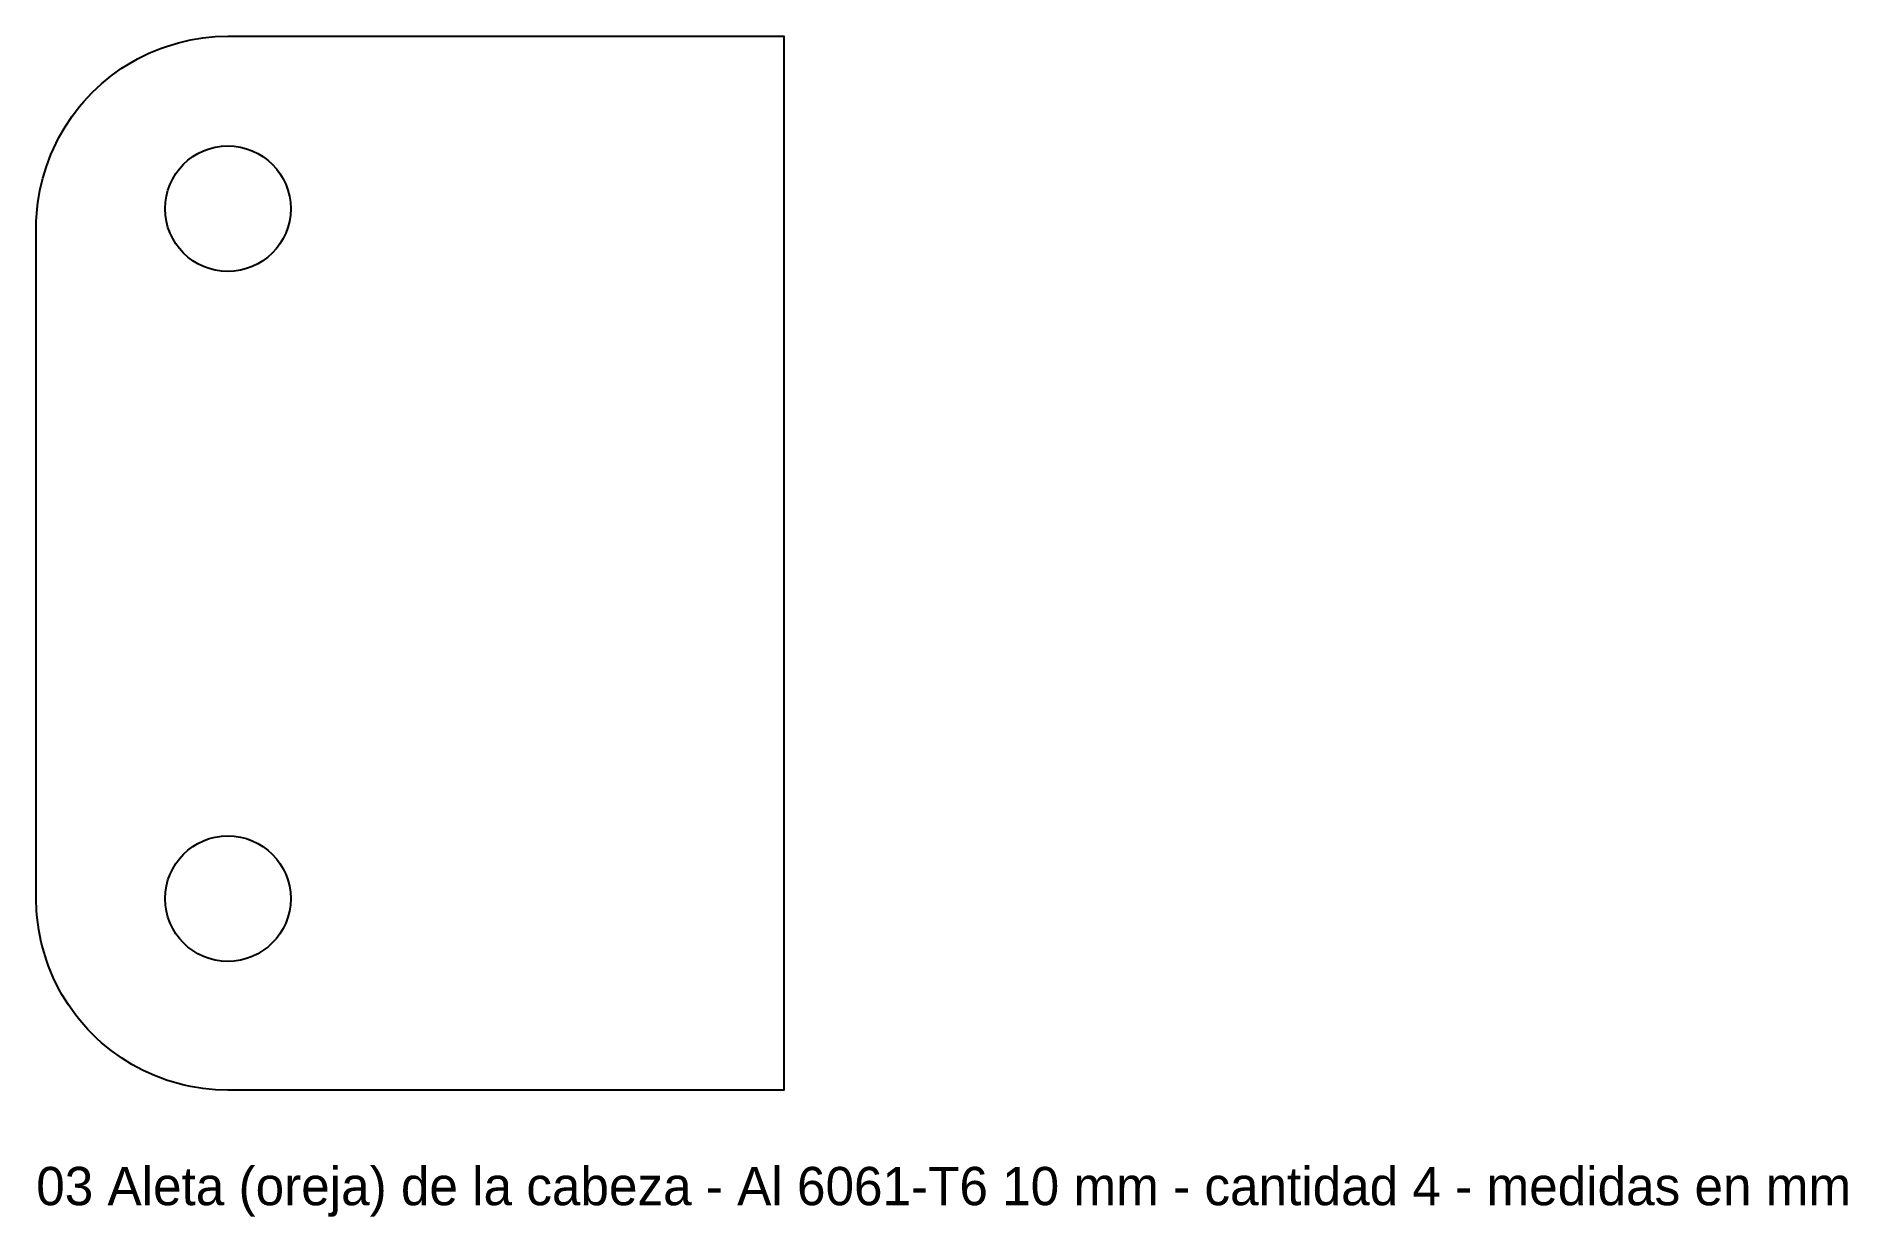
# Model space of a CAD drawing. Header units: millimetres. Extents: x -66 to 123, y -13 to 110.
import ezdxf

# ---------------------------------------------------------------- set-up
doc = ezdxf.new("R2010")
doc.units = ezdxf.units.MM
doc.layers.add('CORTE', color=1, linetype='Continuous')
doc.layers.add('NOTAS', color=3, linetype='Continuous')

msp = doc.modelspace()

# ---------------------------------------------------------------- linework, layer by layer
at = {"layer": 'CORTE'}
msp.add_lwpolyline([(-47.3, 0.04), (-48.62, 0.17), (-49.89, 0.38), (-50.55, 0.52), (-51.8, 0.86), (-52.42, 1.06), (-53.66, 1.53), (-54.84, 2.06), (-55.44, 2.37), (-56.01, 2.68), (-57.1, 3.37), (-58.18, 4.14), (-59.18, 4.96), (-59.67, 5.4), (-60.6, 6.33), (-61.45, 7.31), (-61.86, 7.82), (-62.63, 8.9), (-63.32, 9.99), (-63.63, 10.56), (-64.22, 11.75), (-64.72, 12.95), (-64.94, 13.58), (-65.32, 14.82), (-65.48, 15.45), (-65.73, 16.75), (-65.9, 18.03), (-65.96, 18.68), (-66, 20), (-65.99, 90.65), (-65.9, 91.95), (-65.83, 92.62), (-65.61, 93.91), (-65.32, 95.18), (-64.94, 96.42), (-64.48, 97.65), (-64.21, 98.26), (-63.63, 99.44), (-62.99, 100.55), (-62.26, 101.64), (-61.47, 102.68), (-61.03, 103.19), (-60.15, 104.14), (-59.19, 105.03), (-58.18, 105.86), (-57.12, 106.62), (-56.55, 106.99), (-55.42, 107.64), (-54.25, 108.22), (-53.05, 108.72), (-52.42, 108.94), (-51.17, 109.32), (-49.89, 109.62), (-48.62, 109.83), (-47.32, 109.96), (-46, 110), (12, 110), (12, 0), (-46, 0), (-47.3, 0.04)], close=True, dxfattribs=at)
for centre in [(-46, 92), (-46, 20)]:
    msp.add_circle(centre, 6.55, dxfattribs=at)

# ---------------------------------------------------------------- texts
at = {"layer": 'NOTAS'}
msp.add_text('03 Aleta (oreja) de la cabeza - Al 6061-T6 10 mm - cantidad 4 - medidas en mm', height=4, dxfattribs=at).set_placement((-66, -12))

doc.saveas('drawing.dxf')
